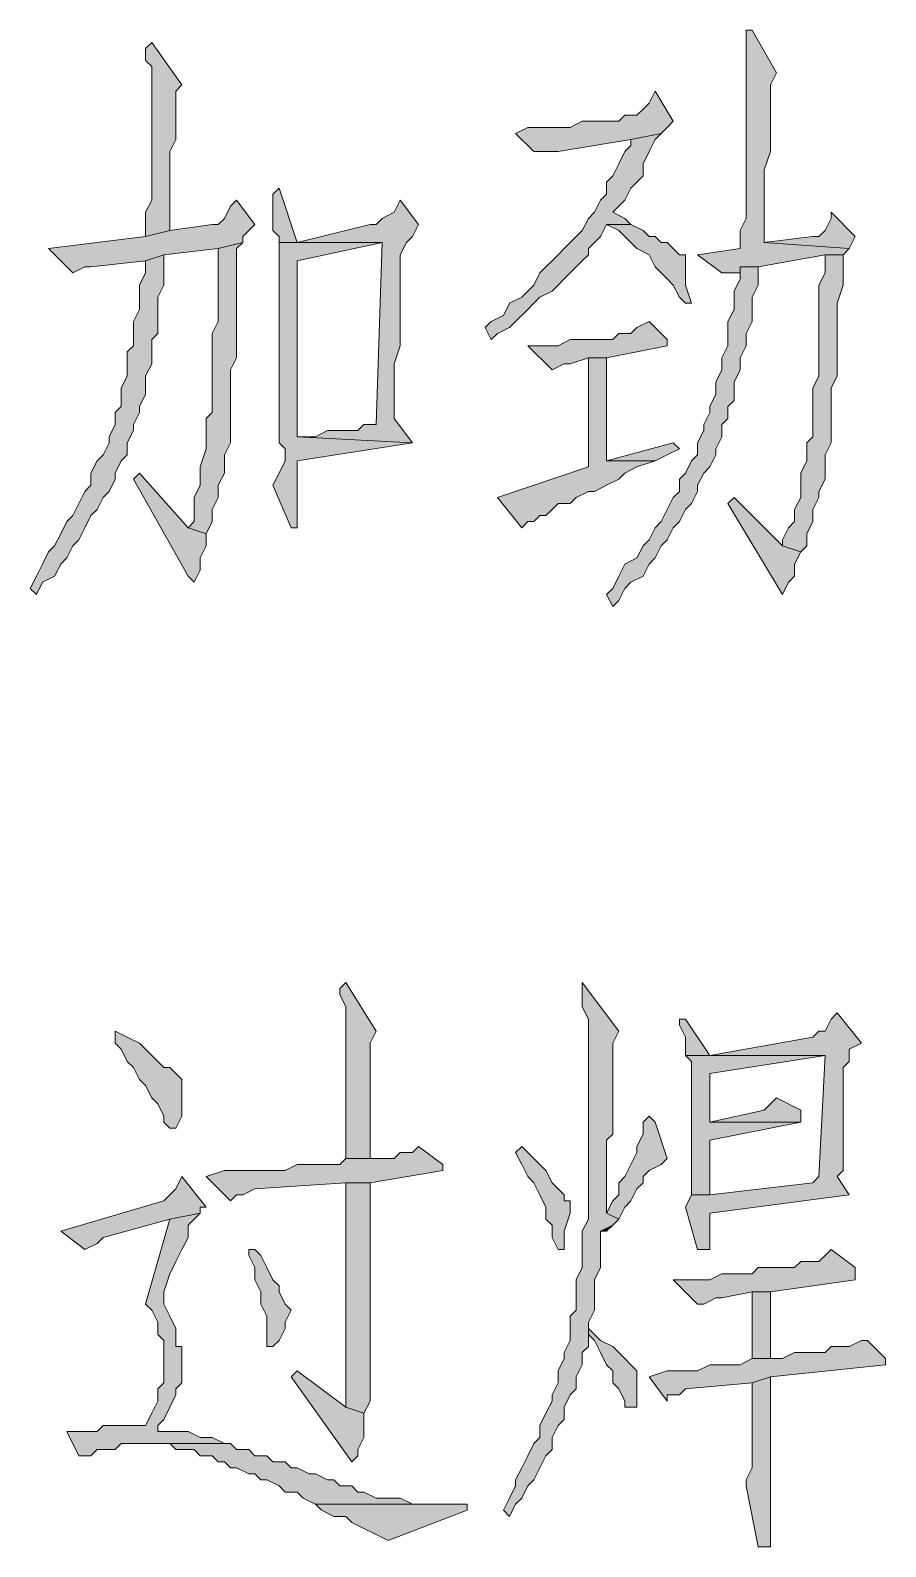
# Model space of a CAD drawing. Header units: inches. Extents: x 20 to 409, y 5 to 283.
# Drawn here: x 330.08 to 336.05, y 40.36 to 50.94 of the extents above; entities that cross this region are included whole.
import ezdxf

# ---------------------------------------------------------------- set-up
doc = ezdxf.new("R2010")
doc.units = ezdxf.units.IN
doc.header["$MEASUREMENT"] = 0
doc.layers.add('C00-00-00', color=7, linetype='Continuous')

msp = doc.modelspace()

# ---------------------------------------------------------------- hatches: boundary and pattern name
at = {"layer": 'C00-00-00'}
h = msp.add_hatch(color=0, dxfattribs=at)
h.dxf.hatch_style = 2
h.paths.add_polyline_path([(335.12, 50.945), (335.077, 50.945), (335.077, 50.86), (335.077, 49.632), (335.035, 49.548), (335.035, 49.421), (334.739, 49.378), (334.908, 49.251), (335.035, 49.251), (335.035, 49.294), (335.162, 49.294), (335.628, 49.378), (335.755, 49.378), (335.797, 49.421), (335.204, 49.463), (335.204, 49.971), (335.247, 50.098), (335.247, 50.564), (335.289, 50.648)])
h = msp.add_hatch(color=0, dxfattribs=at)
h.dxf.hatch_style = 2
h.paths.add_polyline_path([(330.929, 50.86), (330.886, 50.818), (330.886, 50.733), (330.929, 50.691), (330.929, 49.759), (330.886, 49.675), (330.886, 49.505), (331.056, 49.548), (331.056, 50.098), (331.098, 50.183), (331.098, 50.521), (331.14, 50.564)])
h = msp.add_hatch(color=0, dxfattribs=at)
h.dxf.hatch_style = 2
h.paths.add_polyline_path([(334.442, 50.521), (334.4, 50.437), (334.358, 50.394), (334.315, 50.352), (334.231, 50.352), (334.188, 50.31), (333.934, 50.31), (333.85, 50.267), (333.553, 50.267), (333.469, 50.225), (333.596, 50.098), (333.765, 50.098), (334.273, 50.183), (334.485, 50.225), (334.527, 50.267), (334.569, 50.31)])
h = msp.add_hatch(color=0, dxfattribs=at)
h.dxf.hatch_style = 2
h.paths.add_polyline_path([(334.485, 50.225), (334.273, 50.183), (334.273, 50.14), (334.231, 50.098), (334.188, 50.013), (334.146, 49.929), (334.104, 49.886), (334.104, 49.802), (334.061, 49.759), (334.019, 49.675), (333.977, 49.632), (333.934, 49.548), (333.892, 49.505), (333.85, 49.463), (333.807, 49.421), (333.765, 49.378), (333.723, 49.336), (333.68, 49.294), (333.638, 49.251), (333.596, 49.167), (333.553, 49.124), (333.511, 49.082), (333.426, 49.04), (333.384, 48.955), (333.299, 48.913), (333.257, 48.87), (333.299, 48.786), (333.342, 48.828), (333.426, 48.87), (333.469, 48.913), (333.553, 48.997), (333.596, 49.04), (333.638, 49.082), (333.723, 49.124), (333.765, 49.167), (333.807, 49.209), (333.85, 49.251), (333.892, 49.294), (333.934, 49.336), (333.977, 49.378), (333.977, 49.421), (334.019, 49.463), (334.061, 49.505), (334.104, 49.59), (334.273, 49.59), (334.231, 49.632), (334.146, 49.675), (334.188, 49.717), (334.231, 49.759), (334.273, 49.844), (334.315, 49.886), (334.358, 49.929), (334.358, 50.013), (334.4, 50.098), (334.442, 50.183)])
h = msp.add_hatch(color=0, dxfattribs=at)
h.dxf.hatch_style = 2
h.paths.add_polyline_path([(331.521, 49.759), (331.479, 49.717), (331.437, 49.632), (331.394, 49.59), (331.352, 49.59), (331.056, 49.548), (330.886, 49.505), (330.209, 49.421), (330.378, 49.251), (330.463, 49.294), (330.505, 49.294), (330.886, 49.336), (331.013, 49.378), (331.394, 49.421), (331.564, 49.463), (331.564, 49.505), (331.648, 49.59)])
h = msp.add_hatch(color=0, dxfattribs=at)
h.dxf.hatch_style = 2
h.paths.add_polyline_path([(331.818, 49.844), (331.775, 49.802), (331.775, 49.548), (331.818, 49.505), (331.818, 49.463), (331.945, 49.463)])
h = msp.add_hatch(color=0, dxfattribs=at)
h.dxf.hatch_style = 2
h.paths.add_polyline_path([(332.664, 49.759), (332.622, 49.675), (332.537, 49.632), (332.495, 49.59), (332.453, 49.59), (331.945, 49.463), (331.818, 49.463), (332.537, 49.463), (332.495, 48.193), (332.41, 48.193), (332.368, 48.151), (332.156, 48.151), (332.072, 48.108), (331.945, 48.108), (332.749, 48.066), (332.622, 48.235), (332.622, 48.616), (332.664, 48.743), (332.664, 48.87), (332.664, 48.955), (332.664, 49.378), (332.707, 49.463), (332.749, 49.505), (332.791, 49.59)])
h = msp.add_hatch(color=0, dxfattribs=at)
h.dxf.hatch_style = 2
h.paths.add_polyline_path([(335.67, 49.675), (335.67, 49.632), (335.628, 49.548), (335.585, 49.505), (335.543, 49.505), (335.204, 49.463), (335.797, 49.421), (335.839, 49.505)])
h = msp.add_hatch(color=0, dxfattribs=at)
h.dxf.hatch_style = 2
h.paths.add_polyline_path([(334.273, 49.59), (334.104, 49.59), (334.188, 49.548), (334.231, 49.505), (334.273, 49.463), (334.315, 49.421), (334.4, 49.378), (334.442, 49.294), (334.485, 49.251), (334.527, 49.209), (334.569, 49.167), (334.612, 49.082), (334.654, 49.04), (334.696, 49.04), (334.654, 49.167), (334.654, 49.378), (334.612, 49.378), (334.527, 49.463), (334.485, 49.463), (334.442, 49.505), (334.4, 49.505), (334.358, 49.548)])
h = msp.add_hatch(color=0, dxfattribs=at)
h.dxf.hatch_style = 2
h.paths.add_polyline_path([(331.564, 49.463), (331.394, 49.421), (331.394, 48.913), (331.352, 48.828), (331.352, 48.278), (331.31, 48.235), (331.31, 48.024), (331.267, 47.897), (331.267, 47.77), (331.225, 47.685), (331.225, 47.516), (331.183, 47.473), (331.31, 47.431), (331.352, 47.516), (331.352, 47.6), (331.394, 47.685), (331.394, 47.77), (331.437, 47.854), (331.437, 47.981), (331.479, 48.066), (331.479, 48.574), (331.521, 48.659), (331.521, 49.421)])
h = msp.add_hatch(color=0, dxfattribs=at)
h.dxf.hatch_style = 2
h.paths.add_polyline_path([(331.818, 49.463), (331.818, 48.066), (331.86, 48.024), (331.86, 47.939), (331.818, 47.854), (331.775, 47.77), (331.902, 47.473), (331.945, 47.473), (331.945, 47.854), (331.945, 47.939), (332.749, 48.066), (331.945, 48.108), (331.945, 49.336), (332.537, 49.463)])
h = msp.add_hatch(color=0, dxfattribs=at)
h.dxf.hatch_style = 2
h.paths.add_polyline_path([(331.013, 49.378), (330.886, 49.336), (330.886, 49.251), (330.844, 49.167), (330.844, 48.997), (330.802, 48.913), (330.802, 48.743), (330.759, 48.701), (330.759, 48.532), (330.717, 48.447), (330.717, 48.32), (330.675, 48.278), (330.675, 48.193), (330.632, 48.108), (330.632, 48.066), (330.59, 47.981), (330.548, 47.939), (330.505, 47.854), (330.505, 47.77), (330.463, 47.727), (330.421, 47.643), (330.378, 47.558), (330.336, 47.516), (330.294, 47.431), (330.251, 47.346), (330.209, 47.304), (330.167, 47.219), (330.124, 47.135), (330.082, 47.05), (330.124, 47.008), (330.167, 47.092), (330.251, 47.135), (330.294, 47.219), (330.336, 47.262), (330.378, 47.346), (330.421, 47.389), (330.463, 47.473), (330.505, 47.558), (330.548, 47.6), (330.59, 47.685), (330.632, 47.727), (330.675, 47.812), (330.675, 47.854), (330.717, 47.939), (330.759, 47.981), (330.759, 48.066), (330.802, 48.151), (330.802, 48.193), (330.844, 48.278), (330.844, 48.32), (330.886, 48.405), (330.886, 48.532), (330.929, 48.616), (330.929, 48.786), (330.971, 48.828), (330.971, 49.082), (331.013, 49.167)])
h = msp.add_hatch(color=0, dxfattribs=at)
h.dxf.hatch_style = 2
h.paths.add_polyline_path([(335.755, 49.378), (335.628, 49.378), (335.628, 49.251), (335.585, 49.167), (335.585, 48.532), (335.543, 48.447), (335.543, 48.108), (335.501, 48.066), (335.501, 47.939), (335.458, 47.854), (335.458, 47.685), (335.416, 47.6), (335.416, 47.516), (335.374, 47.473), (335.331, 47.389), (335.331, 47.346), (335.458, 47.304), (335.501, 47.346), (335.501, 47.431), (335.543, 47.516), (335.543, 47.6), (335.585, 47.685), (335.585, 47.727), (335.628, 47.812), (335.628, 47.981), (335.67, 48.066), (335.67, 48.447), (335.712, 48.532), (335.712, 49.04), (335.755, 49.167)])
h = msp.add_hatch(color=0, dxfattribs=at)
h.dxf.hatch_style = 2
h.paths.add_polyline_path([(335.162, 49.294), (335.035, 49.294), (335.035, 49.209), (334.993, 49.124), (334.993, 48.997), (334.95, 48.913), (334.95, 48.743), (334.908, 48.659), (334.908, 48.574), (334.866, 48.489), (334.866, 48.405), (334.823, 48.32), (334.823, 48.278), (334.781, 48.193), (334.781, 48.151), (334.739, 48.066), (334.739, 47.981), (334.696, 47.939), (334.654, 47.854), (334.612, 47.812), (334.612, 47.727), (334.569, 47.685), (334.527, 47.6), (334.485, 47.516), (334.442, 47.473), (334.4, 47.389), (334.358, 47.346), (334.315, 47.262), (334.231, 47.219), (334.188, 47.135), (334.146, 47.05), (334.104, 47.008), (334.146, 46.923), (334.188, 46.965), (334.231, 47.05), (334.273, 47.092), (334.358, 47.135), (334.4, 47.219), (334.442, 47.262), (334.485, 47.346), (334.527, 47.389), (334.569, 47.473), (334.612, 47.516), (334.654, 47.6), (334.696, 47.643), (334.739, 47.727), (334.739, 47.77), (334.781, 47.854), (334.823, 47.897), (334.866, 47.981), (334.866, 48.024), (334.908, 48.108), (334.908, 48.193), (334.95, 48.235), (334.95, 48.32), (334.993, 48.362), (334.993, 48.489), (335.035, 48.574), (335.035, 48.659), (335.077, 48.743), (335.077, 48.828), (335.12, 48.913), (335.12, 49.082), (335.162, 49.167)])
h = msp.add_hatch(color=0, dxfattribs=at)
h.dxf.hatch_style = 2
h.paths.add_polyline_path([(334.4, 48.913), (334.315, 48.87), (334.273, 48.828), (334.188, 48.828), (334.146, 48.786), (333.85, 48.786), (333.765, 48.743), (333.553, 48.743), (333.723, 48.574), (333.807, 48.616), (333.85, 48.616), (333.977, 48.659), (334.104, 48.659), (334.527, 48.743), (334.527, 48.786)])
h = msp.add_hatch(color=0, dxfattribs=at)
h.dxf.hatch_style = 2
h.paths.add_polyline_path([(334.104, 48.659), (333.977, 48.659), (333.977, 47.897), (333.342, 47.685), (333.511, 47.473), (333.553, 47.516), (333.596, 47.516), (333.638, 47.558), (333.68, 47.558), (333.723, 47.6), (333.765, 47.643), (333.85, 47.643), (333.892, 47.685), (333.977, 47.727), (334.019, 47.727), (334.104, 47.77), (334.188, 47.812), (334.231, 47.854), (334.315, 47.897), (334.442, 47.939), (334.104, 47.939)])
h = msp.add_hatch(color=0, dxfattribs=at)
h.dxf.hatch_style = 2
h.paths.add_polyline_path([(334.569, 48.066), (334.104, 47.939), (334.442, 47.939), (334.527, 47.981), (334.612, 48.024)])
h = msp.add_hatch(color=0, dxfattribs=at)
h.dxf.hatch_style = 2
h.paths.add_polyline_path([(330.844, 47.854), (330.802, 47.812), (331.183, 47.135), (331.225, 47.092), (331.267, 47.177), (331.267, 47.262), (331.31, 47.346), (331.31, 47.431), (331.183, 47.473)])
h = msp.add_hatch(color=0, dxfattribs=at)
h.dxf.hatch_style = 2
h.paths.add_polyline_path([(334.993, 47.685), (334.95, 47.643), (335.331, 47.008), (335.374, 47.092), (335.416, 47.135), (335.416, 47.219), (335.458, 47.304), (335.331, 47.346)])
h = msp.add_hatch(color=0, dxfattribs=at)
h.dxf.hatch_style = 2
h.paths.add_polyline_path([(332.283, 44.298), (332.241, 44.256), (332.241, 44.214), (332.283, 44.129), (332.283, 43.071), (332.453, 43.071), (332.453, 43.79), (332.453, 43.875), (332.495, 43.96)])
h = msp.add_hatch(color=0, dxfattribs=at)
h.dxf.hatch_style = 2
h.paths.add_polyline_path([(333.934, 44.298), (333.934, 44.129), (333.977, 44.044), (333.977, 42.647), (333.934, 42.563), (333.934, 42.478), (333.934, 42.393), (333.934, 42.309), (333.892, 42.224), (333.892, 42.012), (333.85, 41.97), (333.85, 41.801), (333.807, 41.716), (333.807, 41.674), (333.765, 41.589), (333.765, 41.504), (333.723, 41.42), (333.723, 41.377), (333.68, 41.293), (333.638, 41.208), (333.638, 41.123), (333.596, 41.081), (333.553, 40.996), (333.511, 40.912), (333.469, 40.827), (333.469, 40.785), (333.426, 40.7), (333.384, 40.615), (333.426, 40.573), (333.469, 40.658), (333.511, 40.7), (333.553, 40.785), (333.596, 40.827), (333.638, 40.912), (333.68, 40.996), (333.723, 41.039), (333.723, 41.123), (333.765, 41.208), (333.807, 41.25), (333.807, 41.335), (333.85, 41.42), (333.892, 41.462), (333.892, 41.547), (333.934, 41.631), (333.934, 41.716), (333.977, 41.758), (333.977, 41.928), (334.019, 42.012), (334.019, 42.224), (334.061, 42.309), (334.061, 42.563), (334.146, 42.605), (334.188, 42.647), (334.104, 42.69), (334.104, 43.198), (334.146, 43.24), (334.146, 43.875), (334.188, 43.96)])
h = msp.add_hatch(color=0, dxfattribs=at)
h.dxf.hatch_style = 2
h.paths.add_polyline_path([(334.654, 44.044), (334.612, 44.044), (334.612, 44.002), (334.654, 43.917), (334.654, 43.79), (334.823, 43.79)])
h = msp.add_hatch(color=0, dxfattribs=at)
h.dxf.hatch_style = 2
h.paths.add_polyline_path([(335.712, 44.087), (335.67, 44.044), (335.628, 43.96), (335.585, 43.96), (335.543, 43.917), (334.823, 43.79), (334.654, 43.79), (335.628, 43.79), (335.585, 42.944), (335.543, 42.901), (334.823, 42.817), (334.696, 42.817), (334.654, 42.732), (334.739, 42.436), (334.823, 42.436), (334.823, 42.478), (334.823, 42.69), (335.797, 42.817), (335.712, 42.944), (335.755, 42.986), (335.755, 43.113), (335.755, 43.24), (335.755, 43.706), (335.797, 43.748), (335.797, 43.833), (335.882, 43.875)])
h = msp.add_hatch(color=0, dxfattribs=at)
h.dxf.hatch_style = 2
h.paths.add_polyline_path([(330.675, 43.96), (330.675, 43.875), (330.717, 43.833), (330.759, 43.748), (330.802, 43.706), (330.844, 43.621), (330.886, 43.579), (330.929, 43.494), (330.971, 43.452), (331.013, 43.367), (331.013, 43.325), (331.056, 43.282), (331.098, 43.282), (331.14, 43.367), (331.14, 43.621), (331.098, 43.663), (331.056, 43.706), (331.013, 43.706), (330.971, 43.748), (330.929, 43.79), (330.886, 43.833), (330.844, 43.875), (330.759, 43.917)])
h = msp.add_hatch(color=0, dxfattribs=at)
h.dxf.hatch_style = 2
h.paths.add_polyline_path([(334.654, 43.79), (334.696, 43.748), (334.696, 42.817), (334.823, 42.817), (334.823, 43.198), (335.458, 43.325), (334.823, 43.325), (334.823, 43.452), (334.823, 43.579), (334.823, 43.663), (335.628, 43.79)])
h = msp.add_hatch(color=0, dxfattribs=at)
h.dxf.hatch_style = 2
h.paths.add_polyline_path([(335.289, 43.494), (335.247, 43.452), (335.204, 43.409), (334.823, 43.325), (335.458, 43.325), (335.458, 43.409)])
h = msp.add_hatch(color=0, dxfattribs=at)
h.dxf.hatch_style = 2
h.paths.add_polyline_path([(334.4, 43.367), (334.358, 43.325), (334.358, 43.24), (334.315, 43.155), (334.315, 43.113), (334.273, 43.028), (334.231, 42.944), (334.188, 42.901), (334.188, 42.817), (334.146, 42.774), (334.104, 42.69), (334.188, 42.647), (334.231, 42.732), (334.273, 42.774), (334.315, 42.859), (334.358, 42.901), (334.358, 42.944), (334.4, 42.986), (334.485, 43.028), (334.527, 43.071), (334.442, 43.325)])
h = msp.add_hatch(color=0, dxfattribs=at)
h.dxf.hatch_style = 2
h.paths.add_polyline_path([(332.791, 43.155), (332.749, 43.113), (332.664, 43.113), (332.622, 43.071), (332.283, 43.071), (332.241, 43.028), (331.945, 43.028), (331.86, 42.986), (331.437, 42.986), (331.31, 42.944), (331.479, 42.774), (331.521, 42.817), (331.564, 42.817), (331.648, 42.859), (332.283, 42.901), (332.453, 42.901), (332.961, 42.986), (332.961, 43.028)])
h = msp.add_hatch(color=0, dxfattribs=at)
h.dxf.hatch_style = 2
h.paths.add_polyline_path([(333.511, 43.155), (333.469, 43.113), (333.511, 43.028), (333.553, 42.944), (333.596, 42.901), (333.638, 42.817), (333.68, 42.732), (333.68, 42.647), (333.723, 42.605), (333.723, 42.52), (333.765, 42.436), (333.807, 42.436), (333.807, 42.563), (333.85, 42.69), (333.85, 42.774), (333.807, 42.774), (333.807, 42.817), (333.765, 42.859), (333.723, 42.901), (333.68, 42.986), (333.596, 43.071)])
h = msp.add_hatch(color=0, dxfattribs=at)
h.dxf.hatch_style = 2
h.paths.add_polyline_path([(331.14, 42.944), (331.098, 42.859), (331.056, 42.817), (331.013, 42.774), (330.294, 42.563), (330.463, 42.436), (330.548, 42.478), (330.59, 42.52), (331.056, 42.647), (331.267, 42.69), (331.267, 42.732), (331.31, 42.732)])
h = msp.add_hatch(color=0, dxfattribs=at)
h.dxf.hatch_style = 2
h.paths.add_polyline_path([(332.453, 42.901), (332.283, 42.901), (332.283, 41.631), (332.283, 41.335), (332.41, 41.293), (332.453, 41.377)])
h = msp.add_hatch(color=0, dxfattribs=at)
h.dxf.hatch_style = 2
h.paths.add_polyline_path([(331.267, 42.69), (331.056, 42.647), (330.886, 42.055), (330.929, 42.012), (330.971, 41.928), (330.971, 41.843), (331.013, 41.801), (331.013, 41.504), (330.971, 41.462), (330.971, 41.377), (330.929, 41.293), (330.886, 41.208), (330.59, 41.208), (330.548, 41.166), (330.336, 41.166), (330.421, 40.996), (330.505, 40.996), (330.548, 41.039), (330.59, 41.039), (330.675, 41.039), (330.717, 41.081), (331.437, 41.081), (331.352, 41.123), (331.267, 41.123), (331.183, 41.166), (330.971, 41.166), (330.971, 41.208), (331.013, 41.25), (331.056, 41.335), (331.098, 41.42), (331.098, 41.462), (331.14, 41.504), (331.14, 41.758), (331.098, 41.758), (331.098, 41.885), (331.056, 41.97), (331.013, 42.055), (331.013, 42.139), (331.056, 42.266), (331.098, 42.351), (331.14, 42.436), (331.183, 42.52), (331.183, 42.605), (331.225, 42.647)])
h = msp.add_hatch(color=0, dxfattribs=at)
h.dxf.hatch_style = 2
h.paths.add_polyline_path([(334.146, 42.605), (334.061, 42.563), (334.104, 42.563)])
h = msp.add_hatch(color=0, dxfattribs=at)
h.dxf.hatch_style = 2
h.paths.add_polyline_path([(331.648, 42.436), (331.606, 42.436), (331.606, 42.393), (331.648, 42.309), (331.648, 42.224), (331.691, 42.139), (331.691, 42.055), (331.733, 41.97), (331.733, 41.758), (331.775, 41.758), (331.818, 41.801), (331.86, 41.885), (331.86, 41.928), (331.902, 42.012), (331.86, 42.055), (331.818, 42.139), (331.818, 42.182), (331.775, 42.224), (331.733, 42.309), (331.691, 42.393)])
h = msp.add_hatch(color=0, dxfattribs=at)
h.dxf.hatch_style = 2
h.paths.add_polyline_path([(335.67, 42.436), (335.628, 42.393), (335.585, 42.351), (335.458, 42.351), (335.416, 42.309), (335.162, 42.309), (335.12, 42.266), (334.908, 42.266), (334.823, 42.224), (334.569, 42.224), (334.739, 42.055), (334.781, 42.055), (334.866, 42.097), (334.908, 42.097), (335.12, 42.139), (335.247, 42.139), (335.839, 42.224), (335.839, 42.309)])
h = msp.add_hatch(color=0, dxfattribs=at)
h.dxf.hatch_style = 2
h.paths.add_polyline_path([(335.247, 42.139), (335.12, 42.139), (335.12, 42.055), (335.12, 41.674), (335.247, 41.674)])
h = msp.add_hatch(color=0, dxfattribs=at)
h.dxf.hatch_style = 2
h.paths.add_polyline_path([(333.977, 41.885), (333.977, 41.843), (334.019, 41.801), (334.061, 41.716), (334.104, 41.631), (334.146, 41.589), (334.146, 41.504), (334.188, 41.462), (334.231, 41.377), (334.231, 41.335), (334.315, 41.335), (334.315, 41.589), (334.273, 41.631), (334.231, 41.674), (334.146, 41.758), (334.061, 41.801)])
h = msp.add_hatch(color=0, dxfattribs=at)
h.dxf.hatch_style = 2
h.paths.add_polyline_path([(335.924, 41.801), (335.882, 41.801), (335.797, 41.758), (335.67, 41.758), (335.628, 41.716), (335.416, 41.716), (335.331, 41.674), (335.12, 41.674), (335.035, 41.631), (334.823, 41.631), (334.739, 41.589), (334.612, 41.589), (334.527, 41.589), (334.4, 41.547), (334.527, 41.377), (334.527, 41.42), (334.612, 41.42), (334.654, 41.462), (335.12, 41.504), (335.247, 41.547), (336.051, 41.631), (336.051, 41.674)])
h = msp.add_hatch(color=0, dxfattribs=at)
h.dxf.hatch_style = 2
h.paths.add_polyline_path([(331.945, 41.589), (331.902, 41.547), (332.326, 40.954), (332.368, 40.996), (332.368, 41.039), (332.41, 41.123), (332.41, 41.293), (332.283, 41.335)])
h = msp.add_hatch(color=0, dxfattribs=at)
h.dxf.hatch_style = 2
h.paths.add_polyline_path([(335.247, 41.547), (335.12, 41.504), (335.12, 40.912), (335.077, 40.827), (335.077, 40.785), (335.162, 40.361), (335.247, 40.361), (335.247, 40.404), (335.247, 40.869), (335.247, 40.954)])
h = msp.add_hatch(color=0, dxfattribs=at)
h.dxf.hatch_style = 2
h.paths.add_polyline_path([(331.437, 41.081), (330.844, 41.081), (330.929, 41.081), (331.056, 41.081), (331.098, 41.039), (331.225, 41.039), (331.267, 40.996), (331.352, 40.996), (331.394, 40.954), (331.437, 40.954), (331.479, 40.912), (331.521, 40.912), (331.606, 40.869), (331.648, 40.869), (331.691, 40.827), (331.733, 40.827), (331.818, 40.785), (331.86, 40.742), (331.945, 40.742), (331.987, 40.7), (332.072, 40.658), (333.003, 40.658), (332.918, 40.658), (332.749, 40.658), (332.664, 40.7), (332.495, 40.7), (332.41, 40.742), (332.368, 40.742), (332.326, 40.785), (332.241, 40.785), (332.199, 40.827), (332.156, 40.827), (332.072, 40.869), (332.029, 40.869), (331.945, 40.912), (331.902, 40.912), (331.86, 40.954), (331.775, 40.954), (331.733, 40.996), (331.648, 40.996), (331.606, 41.039), (331.521, 41.039), (331.479, 41.081)])
h = msp.add_hatch(color=0, dxfattribs=at)
h.dxf.hatch_style = 2
h.paths.add_polyline_path([(333.13, 40.658), (332.072, 40.658), (332.114, 40.615), (332.199, 40.573), (332.283, 40.573), (332.326, 40.531), (332.41, 40.488), (332.495, 40.446), (332.58, 40.404), (333.13, 40.615)])

# ---------------------------------------------------------------- linework, layer by layer
at = {"layer": 'C00-00-00', "color": 0, "lineweight": 0}
for points in [[(335.12, 50.945), (335.077, 50.945), (335.077, 50.86), (335.077, 49.632), (335.035, 49.548), (335.035, 49.421), (334.739, 49.378), (334.908, 49.251), (335.035, 49.251), (335.035, 49.294), (335.162, 49.294), (335.628, 49.378), (335.755, 49.378), (335.797, 49.421), (335.204, 49.463), (335.204, 49.971), (335.247, 50.098), (335.247, 50.564), (335.289, 50.648)], [(330.929, 50.86), (330.886, 50.818), (330.886, 50.733), (330.929, 50.691), (330.929, 49.759), (330.886, 49.675), (330.886, 49.505), (331.056, 49.548), (331.056, 50.098), (331.098, 50.183), (331.098, 50.521), (331.14, 50.564)], [(334.442, 50.521), (334.4, 50.437), (334.358, 50.394), (334.315, 50.352), (334.231, 50.352), (334.188, 50.31), (333.934, 50.31), (333.85, 50.267), (333.553, 50.267), (333.469, 50.225), (333.596, 50.098), (333.765, 50.098), (334.273, 50.183), (334.485, 50.225), (334.527, 50.267), (334.569, 50.31)], [(334.485, 50.225), (334.273, 50.183), (334.273, 50.14), (334.231, 50.098), (334.188, 50.013), (334.146, 49.929), (334.104, 49.886), (334.104, 49.802), (334.061, 49.759), (334.019, 49.675), (333.977, 49.632), (333.934, 49.548), (333.892, 49.505), (333.85, 49.463), (333.807, 49.421), (333.765, 49.378), (333.723, 49.336), (333.68, 49.294), (333.638, 49.251), (333.596, 49.167), (333.553, 49.124), (333.511, 49.082), (333.426, 49.04), (333.384, 48.955), (333.299, 48.913), (333.257, 48.87), (333.299, 48.786), (333.342, 48.828), (333.426, 48.87), (333.469, 48.913), (333.553, 48.997), (333.596, 49.04), (333.638, 49.082), (333.723, 49.124), (333.765, 49.167), (333.807, 49.209), (333.85, 49.251), (333.892, 49.294), (333.934, 49.336), (333.977, 49.378), (333.977, 49.421), (334.019, 49.463), (334.061, 49.505), (334.104, 49.59), (334.273, 49.59), (334.231, 49.632), (334.146, 49.675), (334.188, 49.717), (334.231, 49.759), (334.273, 49.844), (334.315, 49.886), (334.358, 49.929), (334.358, 50.013), (334.4, 50.098), (334.442, 50.183)], [(331.521, 49.759), (331.479, 49.717), (331.437, 49.632), (331.394, 49.59), (331.352, 49.59), (331.056, 49.548), (330.886, 49.505), (330.209, 49.421), (330.378, 49.251), (330.463, 49.294), (330.505, 49.294), (330.886, 49.336), (331.013, 49.378), (331.394, 49.421), (331.564, 49.463), (331.564, 49.505), (331.648, 49.59)], [(331.818, 49.844), (331.775, 49.802), (331.775, 49.548), (331.818, 49.505), (331.818, 49.463), (331.945, 49.463)], [(332.664, 49.759), (332.622, 49.675), (332.537, 49.632), (332.495, 49.59), (332.453, 49.59), (331.945, 49.463), (331.818, 49.463), (332.537, 49.463), (332.495, 48.193), (332.41, 48.193), (332.368, 48.151), (332.156, 48.151), (332.072, 48.108), (331.945, 48.108), (332.749, 48.066), (332.622, 48.235), (332.622, 48.616), (332.664, 48.743), (332.664, 48.87), (332.664, 48.955), (332.664, 49.378), (332.707, 49.463), (332.749, 49.505), (332.791, 49.59)], [(335.67, 49.675), (335.67, 49.632), (335.628, 49.548), (335.585, 49.505), (335.543, 49.505), (335.204, 49.463), (335.797, 49.421), (335.839, 49.505)], [(334.273, 49.59), (334.104, 49.59), (334.188, 49.548), (334.231, 49.505), (334.273, 49.463), (334.315, 49.421), (334.4, 49.378), (334.442, 49.294), (334.485, 49.251), (334.527, 49.209), (334.569, 49.167), (334.612, 49.082), (334.654, 49.04), (334.696, 49.04), (334.654, 49.167), (334.654, 49.378), (334.612, 49.378), (334.527, 49.463), (334.485, 49.463), (334.442, 49.505), (334.4, 49.505), (334.358, 49.548)], [(331.564, 49.463), (331.394, 49.421), (331.394, 48.913), (331.352, 48.828), (331.352, 48.278), (331.31, 48.235), (331.31, 48.024), (331.267, 47.897), (331.267, 47.77), (331.225, 47.685), (331.225, 47.516), (331.183, 47.473), (331.31, 47.431), (331.352, 47.516), (331.352, 47.6), (331.394, 47.685), (331.394, 47.77), (331.437, 47.854), (331.437, 47.981), (331.479, 48.066), (331.479, 48.574), (331.521, 48.659), (331.521, 49.421)], [(331.818, 49.463), (331.818, 48.066), (331.86, 48.024), (331.86, 47.939), (331.818, 47.854), (331.775, 47.77), (331.902, 47.473), (331.945, 47.473), (331.945, 47.854), (331.945, 47.939), (332.749, 48.066), (331.945, 48.108), (331.945, 49.336), (332.537, 49.463)], [(331.013, 49.378), (330.886, 49.336), (330.886, 49.251), (330.844, 49.167), (330.844, 48.997), (330.802, 48.913), (330.802, 48.743), (330.759, 48.701), (330.759, 48.532), (330.717, 48.447), (330.717, 48.32), (330.675, 48.278), (330.675, 48.193), (330.632, 48.108), (330.632, 48.066), (330.59, 47.981), (330.548, 47.939), (330.505, 47.854), (330.505, 47.77), (330.463, 47.727), (330.421, 47.643), (330.378, 47.558), (330.336, 47.516), (330.294, 47.431), (330.251, 47.346), (330.209, 47.304), (330.167, 47.219), (330.124, 47.135), (330.082, 47.05), (330.124, 47.008), (330.167, 47.092), (330.251, 47.135), (330.294, 47.219), (330.336, 47.262), (330.378, 47.346), (330.421, 47.389), (330.463, 47.473), (330.505, 47.558), (330.548, 47.6), (330.59, 47.685), (330.632, 47.727), (330.675, 47.812), (330.675, 47.854), (330.717, 47.939), (330.759, 47.981), (330.759, 48.066), (330.802, 48.151), (330.802, 48.193), (330.844, 48.278), (330.844, 48.32), (330.886, 48.405), (330.886, 48.532), (330.929, 48.616), (330.929, 48.786), (330.971, 48.828), (330.971, 49.082), (331.013, 49.167)], [(335.755, 49.378), (335.628, 49.378), (335.628, 49.251), (335.585, 49.167), (335.585, 48.532), (335.543, 48.447), (335.543, 48.108), (335.501, 48.066), (335.501, 47.939), (335.458, 47.854), (335.458, 47.685), (335.416, 47.6), (335.416, 47.516), (335.374, 47.473), (335.331, 47.389), (335.331, 47.346), (335.458, 47.304), (335.501, 47.346), (335.501, 47.431), (335.543, 47.516), (335.543, 47.6), (335.585, 47.685), (335.585, 47.727), (335.628, 47.812), (335.628, 47.981), (335.67, 48.066), (335.67, 48.447), (335.712, 48.532), (335.712, 49.04), (335.755, 49.167)], [(335.162, 49.294), (335.035, 49.294), (335.035, 49.209), (334.993, 49.124), (334.993, 48.997), (334.95, 48.913), (334.95, 48.743), (334.908, 48.659), (334.908, 48.574), (334.866, 48.489), (334.866, 48.405), (334.823, 48.32), (334.823, 48.278), (334.781, 48.193), (334.781, 48.151), (334.739, 48.066), (334.739, 47.981), (334.696, 47.939), (334.654, 47.854), (334.612, 47.812), (334.612, 47.727), (334.569, 47.685), (334.527, 47.6), (334.485, 47.516), (334.442, 47.473), (334.4, 47.389), (334.358, 47.346), (334.315, 47.262), (334.231, 47.219), (334.188, 47.135), (334.146, 47.05), (334.104, 47.008), (334.146, 46.923), (334.188, 46.965), (334.231, 47.05), (334.273, 47.092), (334.358, 47.135), (334.4, 47.219), (334.442, 47.262), (334.485, 47.346), (334.527, 47.389), (334.569, 47.473), (334.612, 47.516), (334.654, 47.6), (334.696, 47.643), (334.739, 47.727), (334.739, 47.77), (334.781, 47.854), (334.823, 47.897), (334.866, 47.981), (334.866, 48.024), (334.908, 48.108), (334.908, 48.193), (334.95, 48.235), (334.95, 48.32), (334.993, 48.362), (334.993, 48.489), (335.035, 48.574), (335.035, 48.659), (335.077, 48.743), (335.077, 48.828), (335.12, 48.913), (335.12, 49.082), (335.162, 49.167)], [(334.4, 48.913), (334.315, 48.87), (334.273, 48.828), (334.188, 48.828), (334.146, 48.786), (333.85, 48.786), (333.765, 48.743), (333.553, 48.743), (333.723, 48.574), (333.807, 48.616), (333.85, 48.616), (333.977, 48.659), (334.104, 48.659), (334.527, 48.743), (334.527, 48.786)], [(334.104, 48.659), (333.977, 48.659), (333.977, 47.897), (333.342, 47.685), (333.511, 47.473), (333.553, 47.516), (333.596, 47.516), (333.638, 47.558), (333.68, 47.558), (333.723, 47.6), (333.765, 47.643), (333.85, 47.643), (333.892, 47.685), (333.977, 47.727), (334.019, 47.727), (334.104, 47.77), (334.188, 47.812), (334.231, 47.854), (334.315, 47.897), (334.442, 47.939), (334.104, 47.939)], [(334.569, 48.066), (334.104, 47.939), (334.442, 47.939), (334.527, 47.981), (334.612, 48.024)], [(330.844, 47.854), (330.802, 47.812), (331.183, 47.135), (331.225, 47.092), (331.267, 47.177), (331.267, 47.262), (331.31, 47.346), (331.31, 47.431), (331.183, 47.473)], [(334.993, 47.685), (334.95, 47.643), (335.331, 47.008), (335.374, 47.092), (335.416, 47.135), (335.416, 47.219), (335.458, 47.304), (335.331, 47.346)], [(332.283, 44.298), (332.241, 44.256), (332.241, 44.214), (332.283, 44.129), (332.283, 43.071), (332.453, 43.071), (332.453, 43.79), (332.453, 43.875), (332.495, 43.96)], [(333.934, 44.298), (333.934, 44.129), (333.977, 44.044), (333.977, 42.647), (333.934, 42.563), (333.934, 42.478), (333.934, 42.393), (333.934, 42.309), (333.892, 42.224), (333.892, 42.012), (333.85, 41.97), (333.85, 41.801), (333.807, 41.716), (333.807, 41.674), (333.765, 41.589), (333.765, 41.504), (333.723, 41.42), (333.723, 41.377), (333.68, 41.293), (333.638, 41.208), (333.638, 41.123), (333.596, 41.081), (333.553, 40.996), (333.511, 40.912), (333.469, 40.827), (333.469, 40.785), (333.426, 40.7), (333.384, 40.615), (333.426, 40.573), (333.469, 40.658), (333.511, 40.7), (333.553, 40.785), (333.596, 40.827), (333.638, 40.912), (333.68, 40.996), (333.723, 41.039), (333.723, 41.123), (333.765, 41.208), (333.807, 41.25), (333.807, 41.335), (333.85, 41.42), (333.892, 41.462), (333.892, 41.547), (333.934, 41.631), (333.934, 41.716), (333.977, 41.758), (333.977, 41.928), (334.019, 42.012), (334.019, 42.224), (334.061, 42.309), (334.061, 42.563), (334.146, 42.605), (334.188, 42.647), (334.104, 42.69), (334.104, 43.198), (334.146, 43.24), (334.146, 43.875), (334.188, 43.96)], [(334.654, 44.044), (334.612, 44.044), (334.612, 44.002), (334.654, 43.917), (334.654, 43.79), (334.823, 43.79)], [(335.712, 44.087), (335.67, 44.044), (335.628, 43.96), (335.585, 43.96), (335.543, 43.917), (334.823, 43.79), (334.654, 43.79), (335.628, 43.79), (335.585, 42.944), (335.543, 42.901), (334.823, 42.817), (334.696, 42.817), (334.654, 42.732), (334.739, 42.436), (334.823, 42.436), (334.823, 42.478), (334.823, 42.69), (335.797, 42.817), (335.712, 42.944), (335.755, 42.986), (335.755, 43.113), (335.755, 43.24), (335.755, 43.706), (335.797, 43.748), (335.797, 43.833), (335.882, 43.875)], [(330.675, 43.96), (330.675, 43.875), (330.717, 43.833), (330.759, 43.748), (330.802, 43.706), (330.844, 43.621), (330.886, 43.579), (330.929, 43.494), (330.971, 43.452), (331.013, 43.367), (331.013, 43.325), (331.056, 43.282), (331.098, 43.282), (331.14, 43.367), (331.14, 43.621), (331.098, 43.663), (331.056, 43.706), (331.013, 43.706), (330.971, 43.748), (330.929, 43.79), (330.886, 43.833), (330.844, 43.875), (330.759, 43.917)], [(334.654, 43.79), (334.696, 43.748), (334.696, 42.817), (334.823, 42.817), (334.823, 43.198), (335.458, 43.325), (334.823, 43.325), (334.823, 43.452), (334.823, 43.579), (334.823, 43.663), (335.628, 43.79)], [(335.289, 43.494), (335.247, 43.452), (335.204, 43.409), (334.823, 43.325), (335.458, 43.325), (335.458, 43.409)], [(334.4, 43.367), (334.358, 43.325), (334.358, 43.24), (334.315, 43.155), (334.315, 43.113), (334.273, 43.028), (334.231, 42.944), (334.188, 42.901), (334.188, 42.817), (334.146, 42.774), (334.104, 42.69), (334.188, 42.647), (334.231, 42.732), (334.273, 42.774), (334.315, 42.859), (334.358, 42.901), (334.358, 42.944), (334.4, 42.986), (334.485, 43.028), (334.527, 43.071), (334.442, 43.325)], [(332.791, 43.155), (332.749, 43.113), (332.664, 43.113), (332.622, 43.071), (332.283, 43.071), (332.241, 43.028), (331.945, 43.028), (331.86, 42.986), (331.437, 42.986), (331.31, 42.944), (331.479, 42.774), (331.521, 42.817), (331.564, 42.817), (331.648, 42.859), (332.283, 42.901), (332.453, 42.901), (332.961, 42.986), (332.961, 43.028)], [(333.511, 43.155), (333.469, 43.113), (333.511, 43.028), (333.553, 42.944), (333.596, 42.901), (333.638, 42.817), (333.68, 42.732), (333.68, 42.647), (333.723, 42.605), (333.723, 42.52), (333.765, 42.436), (333.807, 42.436), (333.807, 42.563), (333.85, 42.69), (333.85, 42.774), (333.807, 42.774), (333.807, 42.817), (333.765, 42.859), (333.723, 42.901), (333.68, 42.986), (333.596, 43.071)], [(331.14, 42.944), (331.098, 42.859), (331.056, 42.817), (331.013, 42.774), (330.294, 42.563), (330.463, 42.436), (330.548, 42.478), (330.59, 42.52), (331.056, 42.647), (331.267, 42.69), (331.267, 42.732), (331.31, 42.732)], [(332.453, 42.901), (332.283, 42.901), (332.283, 41.631), (332.283, 41.335), (332.41, 41.293), (332.453, 41.377)], [(331.267, 42.69), (331.056, 42.647), (330.886, 42.055), (330.929, 42.012), (330.971, 41.928), (330.971, 41.843), (331.013, 41.801), (331.013, 41.504), (330.971, 41.462), (330.971, 41.377), (330.929, 41.293), (330.886, 41.208), (330.59, 41.208), (330.548, 41.166), (330.336, 41.166), (330.421, 40.996), (330.505, 40.996), (330.548, 41.039), (330.59, 41.039), (330.675, 41.039), (330.717, 41.081), (331.437, 41.081), (331.352, 41.123), (331.267, 41.123), (331.183, 41.166), (330.971, 41.166), (330.971, 41.208), (331.013, 41.25), (331.056, 41.335), (331.098, 41.42), (331.098, 41.462), (331.14, 41.504), (331.14, 41.758), (331.098, 41.758), (331.098, 41.885), (331.056, 41.97), (331.013, 42.055), (331.013, 42.139), (331.056, 42.266), (331.098, 42.351), (331.14, 42.436), (331.183, 42.52), (331.183, 42.605), (331.225, 42.647)], [(334.146, 42.605), (334.061, 42.563), (334.104, 42.563)], [(331.648, 42.436), (331.606, 42.436), (331.606, 42.393), (331.648, 42.309), (331.648, 42.224), (331.691, 42.139), (331.691, 42.055), (331.733, 41.97), (331.733, 41.758), (331.775, 41.758), (331.818, 41.801), (331.86, 41.885), (331.86, 41.928), (331.902, 42.012), (331.86, 42.055), (331.818, 42.139), (331.818, 42.182), (331.775, 42.224), (331.733, 42.309), (331.691, 42.393)], [(335.67, 42.436), (335.628, 42.393), (335.585, 42.351), (335.458, 42.351), (335.416, 42.309), (335.162, 42.309), (335.12, 42.266), (334.908, 42.266), (334.823, 42.224), (334.569, 42.224), (334.739, 42.055), (334.781, 42.055), (334.866, 42.097), (334.908, 42.097), (335.12, 42.139), (335.247, 42.139), (335.839, 42.224), (335.839, 42.309)], [(335.247, 42.139), (335.12, 42.139), (335.12, 42.055), (335.12, 41.674), (335.247, 41.674)], [(333.977, 41.885), (333.977, 41.843), (334.019, 41.801), (334.061, 41.716), (334.104, 41.631), (334.146, 41.589), (334.146, 41.504), (334.188, 41.462), (334.231, 41.377), (334.231, 41.335), (334.315, 41.335), (334.315, 41.589), (334.273, 41.631), (334.231, 41.674), (334.146, 41.758), (334.061, 41.801)], [(335.924, 41.801), (335.882, 41.801), (335.797, 41.758), (335.67, 41.758), (335.628, 41.716), (335.416, 41.716), (335.331, 41.674), (335.12, 41.674), (335.035, 41.631), (334.823, 41.631), (334.739, 41.589), (334.612, 41.589), (334.527, 41.589), (334.4, 41.547), (334.527, 41.377), (334.527, 41.42), (334.612, 41.42), (334.654, 41.462), (335.12, 41.504), (335.247, 41.547), (336.051, 41.631), (336.051, 41.674)], [(331.945, 41.589), (331.902, 41.547), (332.326, 40.954), (332.368, 40.996), (332.368, 41.039), (332.41, 41.123), (332.41, 41.293), (332.283, 41.335)], [(335.247, 41.547), (335.12, 41.504), (335.12, 40.912), (335.077, 40.827), (335.077, 40.785), (335.162, 40.361), (335.247, 40.361), (335.247, 40.404), (335.247, 40.869), (335.247, 40.954)], [(330.802, 41.208), (330.675, 41.208), (330.886, 41.208)], [(331.437, 41.081), (330.844, 41.081), (330.929, 41.081), (331.056, 41.081), (331.098, 41.039), (331.225, 41.039), (331.267, 40.996), (331.352, 40.996), (331.394, 40.954), (331.437, 40.954), (331.479, 40.912), (331.521, 40.912), (331.606, 40.869), (331.648, 40.869), (331.691, 40.827), (331.733, 40.827), (331.818, 40.785), (331.86, 40.742), (331.945, 40.742), (331.987, 40.7), (332.072, 40.658), (333.003, 40.658), (332.918, 40.658), (332.749, 40.658), (332.664, 40.7), (332.495, 40.7), (332.41, 40.742), (332.368, 40.742), (332.326, 40.785), (332.241, 40.785), (332.199, 40.827), (332.156, 40.827), (332.072, 40.869), (332.029, 40.869), (331.945, 40.912), (331.902, 40.912), (331.86, 40.954), (331.775, 40.954), (331.733, 40.996), (331.648, 40.996), (331.606, 41.039), (331.521, 41.039), (331.479, 41.081)], [(333.13, 40.658), (332.072, 40.658), (332.114, 40.615), (332.199, 40.573), (332.283, 40.573), (332.326, 40.531), (332.41, 40.488), (332.495, 40.446), (332.58, 40.404), (333.13, 40.615)]]:
    msp.add_lwpolyline(points, close=True, dxfattribs=at)

doc.saveas('drawing.dxf')
